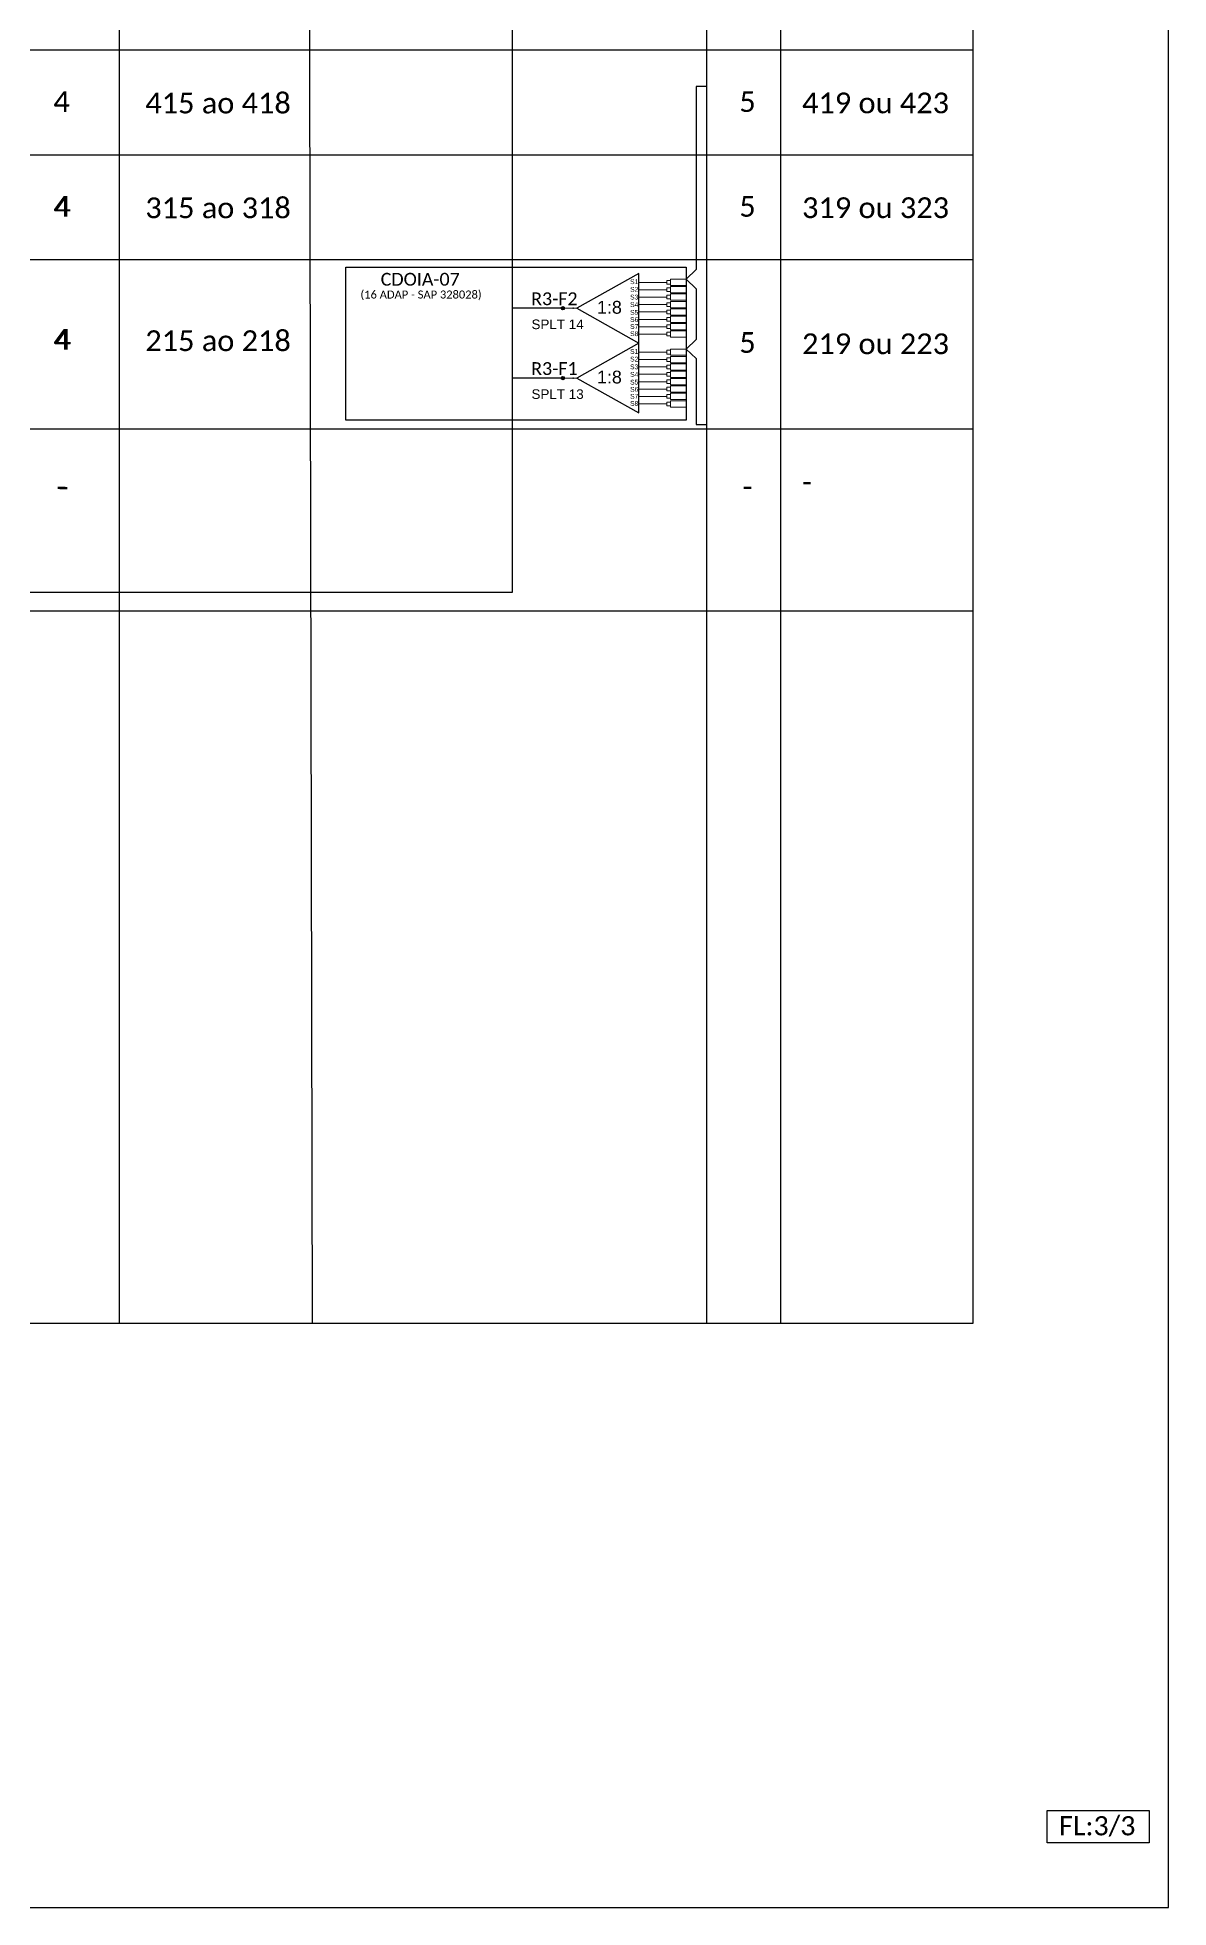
# Model space of a CAD drawing. Header units: millimetres. Extents: x -1286 to 1358, y -500 to 94.
# Drawn here: x 1181.8 to 1358.4, y -499.8 to -207.6 of the extents above; entities that cross this region are included whole.
import ezdxf
from ezdxf.enums import TextEntityAlignment as Align

# ---------------------------------------------------------------- set-up
doc = ezdxf.new("R2010")
doc.units = ezdxf.units.MM
doc.styles.add('ARIAL', font='arial.ttf')
doc.styles.add('WMF-Calibri0', font='calibri.ttf')

# ---------------------------------------------------------------- blocks, each defined once
blk = doc.blocks.new('SPLT_1-8_SC-APC')
at = {"color": 1}
blk.add_lwpolyline([(-7.37, -2.1), (-17.04, -7.55), (-7.37, -13), (-7.37, -2.1)], dxfattribs=at)
at = {"color": 3, "lineweight": 0}
for points in [[(-2.99, -3.51), (-7.37, -3.51)], [(-7.37, -4.66), (-2.99, -4.66)], [(-7.37, -5.82), (-2.99, -5.82)], [(-2.41, -3.02), (-2.41, -4)], [(-2.41, -3.02), (0, -3.02)], [(-2.41, -4), (0, -4)], [(-2.41, -4.17), (-2.41, -5.16)], [(-2.41, -4.17), (0, -4.17)], [(-2.41, -5.16), (0, -5.16)], [(-2.41, -5.32), (-2.41, -6.31)], [(-2.41, -5.32), (0, -5.32)], [(-7.37, -6.97), (-2.99, -6.97)], [(-7.37, -8.12), (-2.99, -8.12)], [(-2.41, -6.31), (0, -6.31)], [(-2.41, -6.48), (-2.41, -7.46)], [(-2.41, -6.48), (0, -6.48)], [(-2.41, -7.46), (0, -7.46)], [(-2.41, -7.63), (-2.41, -8.62)], [(-2.41, -7.63), (0, -7.63)], [(-2.41, -8.62), (0, -8.62)], [(-7.37, -9.28), (-2.99, -9.28)], [(-7.37, -10.43), (-2.99, -10.43)], [(-7.37, -11.58), (-2.99, -11.58)], [(-2.41, -8.78), (-2.41, -9.77)], [(-2.41, -8.78), (0, -8.78)], [(-2.41, -9.77), (0, -9.77)], [(-2.41, -9.94), (-2.41, -10.92)], [(-2.41, -9.94), (0, -9.94)], [(-2.41, -10.92), (0, -10.92)], [(-2.41, -11.09), (-2.41, -12.08)], [(-2.41, -11.09), (0, -11.09)], [(-2.41, -12.08), (0, -12.08)]]:
    blk.add_lwpolyline(points, dxfattribs=at)
for points in [[(-2.99, -3.22), (-2.41, -3.22), (-2.41, -3.8), (-2.99, -3.8)], [(-2.99, -4.38), (-2.41, -4.38), (-2.41, -4.95), (-2.99, -4.95)], [(-2.99, -5.53), (-2.41, -5.53), (-2.41, -6.1), (-2.99, -6.1)], [(-2.99, -6.68), (-2.41, -6.68), (-2.41, -7.26), (-2.99, -7.26)], [(-2.99, -7.84), (-2.41, -7.84), (-2.41, -8.41), (-2.99, -8.41)], [(-2.99, -8.99), (-2.41, -8.99), (-2.41, -9.56), (-2.99, -9.56)], [(-2.99, -10.14), (-2.41, -10.14), (-2.41, -10.72), (-2.99, -10.72)], [(-2.99, -11.3), (-2.41, -11.3), (-2.41, -11.87), (-2.99, -11.87)]]:
    blk.add_lwpolyline(points, close=True, dxfattribs=at)
at = {"color": 1, "lineweight": 0}
blk.add_lwpolyline([(-17.04, -7.55), (-19.26, -7.55)], dxfattribs=at)
at = {"color": 1, "style": 'ARIAL'}
for s, height, p in [('S1', 0.75, (-8.74, -3.78)), ('S2', 0.75, (-8.74, -4.97)), ('S3', 0.75, (-8.74, -6.18)), ('1:8', 2, (-13.91, -8.4)), ('S4', 0.75, (-8.74, -7.36)), ('S5', 0.75, (-8.74, -8.57)), ('S6', 0.75, (-8.74, -9.69)), ('S7', 0.75, (-8.74, -10.78)), ('S8', 0.75, (-8.74, -11.9))]:
    blk.add_text(s, height=height, dxfattribs=at).set_placement(p)

msp = doc.modelspace()

# ---------------------------------------------------------------- hatches: boundary and pattern name
h = msp.add_hatch(color=3)
h.dxf.hatch_style = 1
edge = h.paths.add_edge_path()
edge.add_arc((1263.85, -249.95), 0.256, 0, 360)
h = msp.add_hatch(color=3)
h.dxf.hatch_style = 1
edge = h.paths.add_edge_path()
edge.add_arc((1263.85, -260.85), 0.256, 0, 360)

# ---------------------------------------------------------------- linework, layer by layer
for p, q in [((1358.43, -499.81), (1358.43, 94.19)), ((517.43, -499.81), (1358.43, -499.81))]:
    msp.add_line(p, q)
for points in [[(965.38, -65.54), (965.38, -408.5), (1327.89, -408.5), (1327.89, -65.54)], [(1286.3, -408.5), (1286.3, -65.54)], [(1194.58, -408.5), (1194.58, -73.76)], [(1297.87, -408.5), (1297.87, -73.76)], [(965.38, -209.59), (1327.89, -209.59)], [(965.38, -225.96), (1327.89, -225.96)], [(965.38, -242.33), (1327.89, -242.33)], [(965.38, -268.81), (1327.89, -268.81)], [(965.38, -297.22), (1327.89, -297.22)]]:
    msp.add_lwpolyline(points)
at = {"color": 7}
msp.add_lwpolyline([(1223.95, -65.54), (1224.68, -408.5)], dxfattribs=at)
at = {"color": 30}
for points in [[(1142.02, -319.69), (1142.02, -294.31), (1255.98, -294.31), (1255.98, -114.12)], [(1263.82, -249.95), (1255.98, -249.95)], [(1263.82, -260.85), (1255.98, -260.85)]]:
    msp.add_lwpolyline(points, dxfattribs=at)
at = {"color": 3}
msp.add_lwpolyline([(1286.31, -215.3), (1284.66, -215.3), (1284.65, -243.91), (1283.08, -245.42), (1284.65, -246.93), (1284.65, -254.81), (1283.08, -256.32), (1284.65, -257.82), (1284.65, -268.1), (1286.3, -268.1)], dxfattribs=at)
at = {"color": 1}
msp.add_lwpolyline([(1229.95, -243.52), (1283.08, -243.52), (1283.08, -267.41), (1229.95, -267.41)], close=True, dxfattribs=at)
at = {"color": 7}
msp.add_lwpolyline([(1339.47, -484.64), (1355.4, -484.64), (1355.4, -489.7), (1339.47, -489.7)], close=True, dxfattribs=at)
at = {"color": 3}
for centre in [(1263.85, -249.95), (1263.85, -260.85)]:
    msp.add_circle(centre, 0.256, dxfattribs=at)
for p in [(1265.47, -249.95), (1265.47, -260.85)]:
    msp.add_point(p)

# ---------------------------------------------------------------- block references
for p in [(1283.08, -242.4), (1283.08, -253.3)]:
    msp.add_blockref('SPLT_1-8_SC-APC', p, dxfattribs=at)

# ---------------------------------------------------------------- texts
at = {"color": 7}
for s, height, style, p in [('415 ao 418', 3.24, 'WMF-Calibri0', (1198.63, -219.51)), ('419 ou 423', 3.24, 'WMF-Calibri0', (1301.19, -219.49)), ('315 ao 318', 3.24, 'WMF-Calibri0', (1198.63, -235.88)), ('319 ou 323', 3.24, 'WMF-Calibri0', (1301.19, -235.86)), ('215 ao 218', 3.24, 'WMF-Calibri0', (1198.63, -256.64)), ('SPLT 14', 1.5, 'ARIAL', (1258.94, -253.21)), ('219 ou 223', 3.24, 'WMF-Calibri0', (1301.19, -257.12)), ('SPLT 13', 1.5, 'ARIAL', (1258.94, -264.11)), ('-', 3.24, 'WMF-Calibri0', (1301.19, -278.7))]:
    msp.add_text(s, height=height, dxfattribs=dict(at, style=style)).set_placement(p)
at = {"color": 1, "style": 'WMF-Calibri0'}
msp.add_text('CDOIA-07', height=2, dxfattribs=at).set_placement((1235.39, -246.42))
msp.add_text('(16 ADAP - SAP 328028)', height=1.25, dxfattribs=at).set_placement((1241.69, -248.43), align=Align.CENTER)
at = {"color": 30, "style": 'WMF-Calibri0'}
for s, p in [('R3-F2', (1258.89, -249.47)), ('R3-F1', (1258.89, -260.37))]:
    msp.add_text(s, height=2, dxfattribs=at).set_placement(p)
at = {"style": 'WMF-Calibri0'}
msp.add_text('FL:3/3', height=3, dxfattribs=at).set_placement((1341.34, -488.52))
at = {"color": 7, "style": 'WMF-Calibri0', "flags": 4}
for tag, text, p in [('4', 'XX', (1185.55, -217.66)), ('5', 'XX', (1292.67, -217.66)), ('4', 'XX', (1185.55, -234.03)), ('4', 'XX', (1185.74, -234.03)), ('5', 'XX', (1292.67, -234.03)), ('4', 'XX', (1185.55, -254.79)), ('4', 'XX', (1185.8, -254.79)), ('5', 'XX', (1292.67, -255.3)), ('-', '-', (1185.55, -277.83)), ('-', '-', (1185.85, -277.85)), ('-', '-', (1292.67, -277.83))]:
    msp.add_attdef(tag, text=text, height=3.24, dxfattribs=at).set_placement(p, align=Align.MIDDLE_CENTER)

doc.saveas('drawing.dxf')
